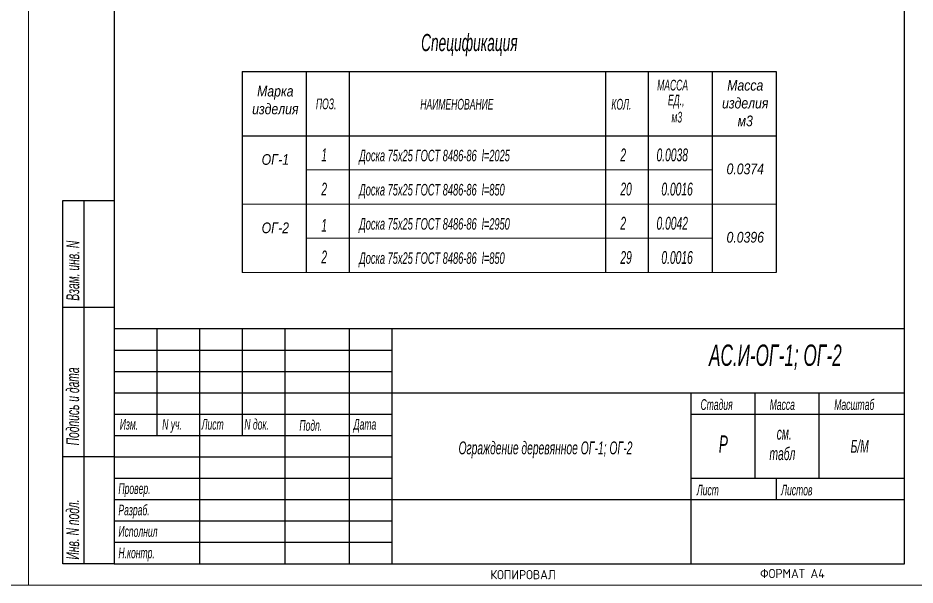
# Model space of a CAD drawing. Header units: millimetres. Extents: x 1582001 to 3303937, y 226471 to 491235.
# Drawn here: x 1791632 to 1812632, y 226471 to 239745 of the extents above; entities that cross this region are included whole.
import ezdxf

# ---------------------------------------------------------------- set-up
doc = ezdxf.new("R2010")
doc.units = ezdxf.units.MM
doc.layers.add('format', color=7, linetype='Continuous')
doc.layers.add('Формуляр', color=138, linetype='Continuous')
for name, color, linetype, lineweight in [('таблица', 7, 'Continuous', 30), ('Текст', 202, 'Continuous', 15), ('Текст-пояснений', 135, 'Continuous', 15)]:
    doc.layers.add(name, color=color, linetype=linetype, lineweight=lineweight)
doc.styles.add('C', font='complex', dxfattribs={"width": 0.9})
doc.styles.add('STYLE1', font='ARIALNI.TTF', dxfattribs={"height": 300})

msp = doc.modelspace()

# ---------------------------------------------------------------- linework, layer by layer
at = {"layer": 'format', "lineweight": 30}
for p, q in [((1792682.4, 226971.3), (1792682.4, 235471.3)), ((1792682.4, 235471.3), (1793882.4, 235471.3)), ((1793182.4, 226971.3), (1793182.4, 235471.3)), ((1793882.4, 232971.3), (1792682.4, 232971.3)), ((1812382.4, 232471.3), (1793882.4, 232471.3)), ((1793882.4, 232471.3), (1793882.4, 226971.3)), ((1794882.4, 232471.3), (1794882.4, 229971.3)), ((1795882.4, 232471.3), (1795882.4, 226971.3)), ((1796882.4, 232471.3), (1796882.4, 229971.3)), ((1797882.4, 232471.3), (1797882.4, 226971.3)), ((1799382.4, 232471.3), (1799382.4, 226971.3)), ((1800382.4, 232471.3), (1800382.4, 226971.3)), ((1800382.4, 230971.3), (1812382.4, 230971.3)), ((1807382.4, 230971.3), (1807382.4, 226971.3)), ((1808882.4, 230971.3), (1808882.4, 228971.3)), ((1810382.4, 230971.3), (1810382.4, 228971.3)), ((1807382.4, 230471.3), (1812382.4, 230471.3)), ((1793882.4, 229471.3), (1792682.4, 229471.3)), ((1807382.4, 228971.3), (1812382.4, 228971.3)), ((1809382.4, 228971.3), (1809382.4, 228471.3)), ((1800382.4, 228471.3), (1812382.4, 228471.3)), ((1793882.4, 226971.3), (1792682.4, 226971.3))]:
    msp.add_line(p, q, dxfattribs=at)
at = {"layer": 'format'}
for p, q in [((1793882.4, 231971.3), (1800382.4, 231971.3)), ((1793882.4, 231471.3), (1800382.4, 231471.3)), ((1793882.4, 230971.3), (1800382.4, 230971.3)), ((1793882.4, 230471.3), (1800382.4, 230471.3)), ((1793882.4, 229971.3), (1800382.4, 229971.3)), ((1793882.4, 229471.3), (1800382.4, 229471.3)), ((1793882.4, 228971.3), (1800382.4, 228971.3)), ((1793882.4, 228471.3), (1800382.4, 228471.3)), ((1793882.4, 227971.3), (1800382.4, 227971.3)), ((1793882.4, 227471.3), (1800382.4, 227471.3))]:
    msp.add_line(p, q, dxfattribs=at)
at = {"layer": 'format', "linetype": 'Continuous', "lineweight": 30}
msp.add_lwpolyline([(1793882.4, 226971.3), (1812382.4, 226971.3), (1812382.4, 255671.3), (1793882.4, 255671.3)], close=True, dxfattribs=at)
at = {"layer": 'таблица', "ltscale": 500}
for p, q in [((1796882.4, 238489.2), (1809382.4, 238489.2)), ((1796882.4, 238489.2), (1796882.4, 233789.2)), ((1798382.4, 238489.2), (1798382.4, 233789.2)), ((1799382.4, 238489.2), (1799382.4, 233789.2)), ((1805382.4, 238489.2), (1805382.4, 233789.2)), ((1806382.4, 238489.2), (1806382.4, 233789.2)), ((1807882.4, 238489.2), (1807882.4, 233789.2)), ((1807882.4, 238489.2), (1807882.4, 233789.2)), ((1809382.4, 238489.2), (1809382.4, 233789.2)), ((1796882.4, 236989.2), (1809382.4, 236989.2))]:
    msp.add_line(p, q, dxfattribs=at)
at = {"layer": 'таблица', "lineweight": 18, "ltscale": 500}
for p, q in [((1798382.4, 236189.2), (1807882.4, 236189.2)), ((1796882.4, 235389.2), (1809382.4, 235389.2)), ((1798382.4, 234589.2), (1807882.4, 234589.2)), ((1796882.4, 233789.2), (1809382.4, 233789.2))]:
    msp.add_line(p, q, dxfattribs=at)
at = {"layer": 'Текст-пояснений', "color": 0, "linetype": 'ByBlock'}
for points in [[(1770882.4, 226471.3), (1791882.4, 226471.3), (1791882.4, 256171.3), (1770882.4, 256171.3)], [(1791882.4, 226471.3), (1812882.4, 226471.3), (1812882.4, 256171.3), (1791882.4, 256171.3)]]:
    msp.add_lwpolyline(points, close=True, dxfattribs=at)

# ---------------------------------------------------------------- texts
at = {"layer": 'format', "color": 7, "style": 'C', "width": 0.9}
for s, p in [('КОПИРОВАЛ', (1802691.6, 226606.7)), ('ФОРМАТ A4', (1809005.5, 226633))]:
    msp.add_text(s, height=216, dxfattribs=at).set_placement(p)
at = {"layer": 'Текст', "style": 'STYLE1', "width": 0.7}
for s, height, p in [('Спецификация', 400, (1801069.1, 238969.2)), ('МАССА', 250, (1806595.6, 238047.5)), ('ЕД.,', 250, (1806847.2, 237697.5)), ('ПОЗ.', 250, (1798607.5, 237608.3)), ('НАИМЕНОВАНИЕ', 250, (1801051.1, 237599.9)), ('КОЛ.', 250, (1805523.7, 237599.9)), ('м3', 250, (1806931.1, 237297.5)), ('1', 300, (1798733.8, 236389.2)), ('Доска 75х25 ГОСТ 8486-86  l=2025', 270, (1799621.8, 236389.2)), ('2', 300, (1805733.8, 236389.2)), ('0.0038', 300, (1806580.9, 236389.2)), ('2', 300, (1798733.8, 235589.2)), ('Доска 75х25 ГОСТ 8486-86  l=850', 270, (1799621.8, 235589.2)), ('20', 300, (1805733.8, 235589.2)), ('0.0016', 300, (1806694, 235589.2)), ('1', 300, (1798733.8, 234739.2)), ('Доска 75х25 ГОСТ 8486-86  l=2950', 270, (1799621.8, 234789.2)), ('2', 300, (1805733.8, 234789.2)), ('0.0042', 300, (1806580.9, 234789.2)), ('2', 300, (1798733.8, 233999.2)), ('Доска 75х25 ГОСТ 8486-86  l=850', 270, (1799621.8, 233989.2)), ('29', 300, (1805733.8, 233989.2)), ('0.0016', 300, (1806694, 233989.2))]:
    msp.add_text(s, height=height, dxfattribs=at).set_placement(p)
at = {"layer": 'Текст', "char_height": 250, "width": 1169.249, "attachment_point": 2, "style": 'STYLE1'}
for s, insert in [('Марка\\Pизделия', (1797657.6, 238156.8)), ('Масса\\Pизделия\\Pм3', (1808657.6, 238293.7)), ('ОГ-1', (1797657.6, 236556.8)), ('0.0374', (1808657.6, 236336.8)), ('ОГ-2', (1797657.6, 234956.8)), ('0.0396', (1808657.6, 234736.8))]:
    msp.add_mtext(s, dxfattribs=dict(at, insert=insert))
at = {"layer": 'Формуляр', "linetype": 'Continuous', "style": 'STYLE1', "width": 0.7}
for s, p in [('Взам. инв. N', (1793066.3, 233126.7)), ('Подпись и дата', (1793063.5, 229741.1)), ('Инв. N подл.', (1793063.5, 227067.7))]:
    msp.add_text(s, height=300, rotation=90, dxfattribs=at).set_placement(p)
at = {"layer": 'Формуляр', "style": 'STYLE1', "width": 0.7}
for s, height, p in [('АС.И-ОГ-1; ОГ-2', 500, (1807811.1, 231601.2)), ('Стадия', 250, (1807610.7, 230570.5)), ('Масса', 250, (1809229.6, 230570.5)), ('Масштаб', 250, (1810740.7, 230570.5)), ('N док.', 250, (1796932.5, 230109.3)), ('Изм.', 250, (1794016.5, 230109.3)), ('N уч.', 250, (1795009.5, 230109.3)), ('Лист', 250, (1795933, 230109.3)), ('Подп.', 250, (1798220.9, 230082.4)), ('Дата', 250, (1799489, 230109.3)), ('Р', 400, (1808038.4, 229573.1)), ('см.', 300, (1809394.2, 229875.5)), ('Ограждение деревянное ОГ-1; ОГ-2', 300, (1801946.4, 229531.6)), ('Б/М', 300, (1811124.5, 229566.7)), ('табл', 300, (1809224.2, 229396.8)), ('Провер.', 250, (1793984.7, 228604.4)), ('Лист', 250, (1807523.6, 228570.5)), ('Листов', 250, (1809498.2, 228570.5)), ('Разраб.', 250, (1793984.7, 228102.7)), ('Исполнил', 250, (1793984.7, 227601.1)), ('Н.контр.', 250, (1793984.7, 227099.4))]:
    msp.add_text(s, height=height, dxfattribs=at).set_placement(p)

doc.saveas('drawing.dxf')
